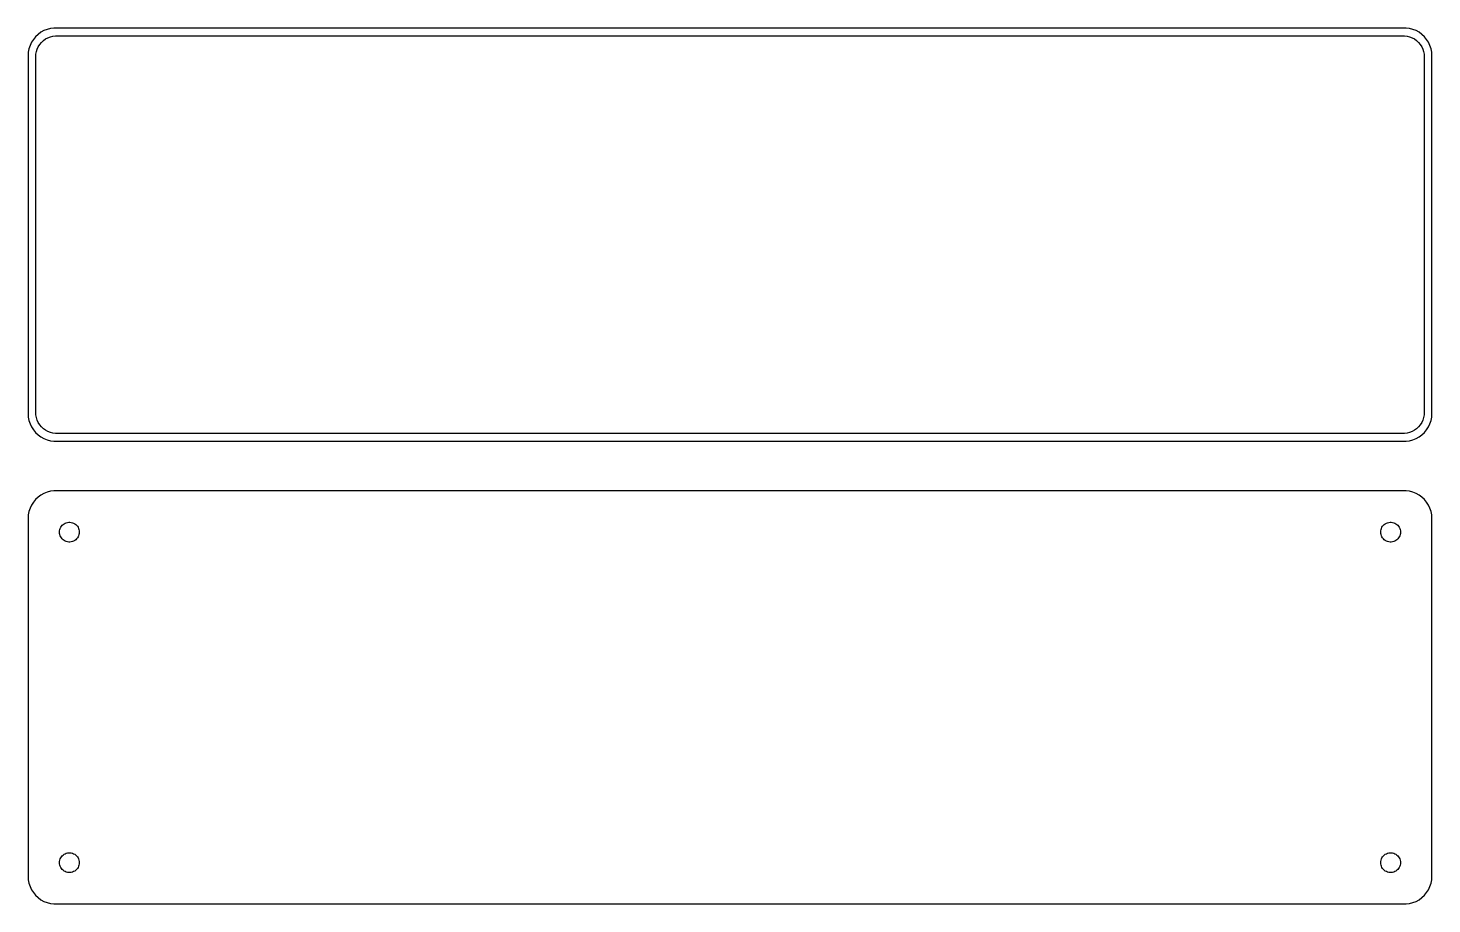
# Model space of a CAD drawing. Header units: metres. Extents: x -128 to 128, y 47 to 205.
import ezdxf

# ---------------------------------------------------------------- set-up
doc = ezdxf.new("R2010")
doc.units = ezdxf.units.M

msp = doc.modelspace()

# ---------------------------------------------------------------- linework, layer by layer
for p, q in [((-125.687, 204.353), (-126.145, 203.923)), ((-125.179, 204.722), (-125.687, 204.353)), ((-124.629, 205.024), (-125.179, 204.722)), ((-124.045, 205.255), (-124.629, 205.024)), ((-123.437, 205.411), (-124.045, 205.255)), ((-123.446, 203.93), (-122.975, 204.051)), ((-122.814, 205.49), (-123.437, 205.411)), ((-122.975, 204.051), (-122.493, 204.112)), ((122.814, 205.49), (-122.814, 205.49)), ((-122.493, 204.112), (122.493, 204.112)), ((122.493, 204.112), (122.975, 204.051)), ((123.437, 205.411), (122.814, 205.49)), ((122.975, 204.051), (123.446, 203.93)), ((124.045, 205.255), (123.437, 205.411)), ((124.629, 205.024), (124.045, 205.255)), ((125.179, 204.722), (124.629, 205.024)), ((125.687, 204.353), (125.179, 204.722)), ((126.145, 203.923), (125.687, 204.353)), ((-127.343, 201.743), (-127.461, 201.127)), ((-127.149, 202.341), (-127.343, 201.743)), ((-126.882, 202.909), (-127.149, 202.341)), ((-126.545, 203.439), (-126.882, 202.909)), ((-126.145, 203.923), (-126.545, 203.439)), ((-125.998, 201.212), (-125.848, 201.674)), ((-125.848, 201.674), (-125.641, 202.114)), ((-125.641, 202.114), (-125.38, 202.524)), ((-125.38, 202.524), (-125.071, 202.899)), ((-125.071, 202.899), (-124.716, 203.231)), ((-124.716, 203.231), (-124.323, 203.517)), ((-124.323, 203.517), (-123.898, 203.751)), ((-123.898, 203.751), (-123.446, 203.93)), ((123.446, 203.93), (123.898, 203.751)), ((123.898, 203.751), (124.323, 203.517)), ((124.323, 203.517), (124.716, 203.231)), ((124.716, 203.231), (125.071, 202.899)), ((125.071, 202.899), (125.38, 202.524)), ((125.38, 202.524), (125.641, 202.114)), ((125.641, 202.114), (125.848, 201.674)), ((125.848, 201.674), (125.998, 201.212)), ((126.545, 203.439), (126.145, 203.923)), ((126.882, 202.909), (126.545, 203.439)), ((127.149, 202.341), (126.882, 202.909)), ((127.343, 201.743), (127.149, 202.341)), ((127.461, 201.127), (127.343, 201.743)), ((-127.461, 201.127), (-127.5, 200.5)), ((-127.5, 200.5), (-127.5, 135.5)), ((-126.119, 200.25), (-126.089, 200.735)), ((-126.119, 135.75), (-126.119, 200.25)), ((-126.089, 200.735), (-125.998, 201.212)), ((125.998, 201.212), (126.089, 200.735)), ((126.089, 200.735), (126.119, 200.25)), ((126.119, 200.25), (126.119, 135.75)), ((127.5, 200.5), (127.461, 201.127)), ((127.5, 135.5), (127.5, 200.5)), ((-127.5, 135.5), (-127.461, 134.873)), ((-126.089, 135.265), (-126.119, 135.75)), ((-125.998, 134.788), (-126.089, 135.265)), ((126.089, 135.265), (125.998, 134.788)), ((126.119, 135.75), (126.089, 135.265)), ((127.461, 134.873), (127.5, 135.5)), ((-127.461, 134.873), (-127.343, 134.257)), ((-127.343, 134.257), (-127.149, 133.659)), ((-127.149, 133.659), (-126.882, 133.091)), ((-126.882, 133.091), (-126.545, 132.561)), ((-125.848, 134.326), (-125.998, 134.788)), ((-125.641, 133.886), (-125.848, 134.326)), ((-125.38, 133.476), (-125.641, 133.886)), ((-125.071, 133.101), (-125.38, 133.476)), ((-124.716, 132.769), (-125.071, 133.101)), ((-124.323, 132.483), (-124.716, 132.769)), ((124.716, 132.769), (124.323, 132.483)), ((125.071, 133.101), (124.716, 132.769)), ((125.38, 133.476), (125.071, 133.101)), ((125.641, 133.886), (125.38, 133.476)), ((125.848, 134.326), (125.641, 133.886)), ((125.998, 134.788), (125.848, 134.326)), ((126.545, 132.561), (126.882, 133.091)), ((126.882, 133.091), (127.149, 133.659)), ((127.149, 133.659), (127.343, 134.257)), ((127.343, 134.257), (127.461, 134.873)), ((-126.545, 132.561), (-126.145, 132.077)), ((-126.145, 132.077), (-125.687, 131.647)), ((-125.687, 131.647), (-125.179, 131.278)), ((-125.179, 131.278), (-124.629, 130.976)), ((-124.629, 130.976), (-124.045, 130.745)), ((-123.898, 132.249), (-124.323, 132.483)), ((-124.045, 130.745), (-123.437, 130.589)), ((-123.446, 132.07), (-123.898, 132.249)), ((-122.975, 131.949), (-123.446, 132.07)), ((-123.437, 130.589), (-122.814, 130.51)), ((-122.493, 131.888), (-122.975, 131.949)), ((-122.814, 130.51), (122.814, 130.51)), ((122.493, 131.888), (-122.493, 131.888)), ((122.975, 131.949), (122.493, 131.888)), ((122.814, 130.51), (123.437, 130.589)), ((123.446, 132.07), (122.975, 131.949)), ((123.437, 130.589), (124.045, 130.745)), ((123.898, 132.249), (123.446, 132.07)), ((124.323, 132.483), (123.898, 132.249)), ((124.045, 130.745), (124.629, 130.976)), ((124.629, 130.976), (125.179, 131.278)), ((125.179, 131.278), (125.687, 131.647)), ((125.687, 131.647), (126.145, 132.077)), ((126.145, 132.077), (126.545, 132.561)), ((-126.145, 119.923), (-126.545, 119.439)), ((-125.687, 120.353), (-126.145, 119.923)), ((-125.179, 120.722), (-125.687, 120.353)), ((-124.629, 121.024), (-125.179, 120.722)), ((-124.045, 121.255), (-124.629, 121.024)), ((-123.437, 121.411), (-124.045, 121.255)), ((-122.814, 121.49), (-123.437, 121.411)), ((122.814, 121.49), (-122.814, 121.49)), ((123.437, 121.411), (122.814, 121.49)), ((124.045, 121.255), (123.437, 121.411)), ((124.629, 121.024), (124.045, 121.255)), ((125.179, 120.722), (124.629, 121.024)), ((125.687, 120.353), (125.179, 120.722)), ((126.145, 119.923), (125.687, 120.353)), ((126.545, 119.439), (126.145, 119.923)), ((-127.343, 117.743), (-127.461, 117.127)), ((-127.149, 118.341), (-127.343, 117.743)), ((-126.882, 118.909), (-127.149, 118.341)), ((-126.545, 119.439), (-126.882, 118.909)), ((126.882, 118.909), (126.545, 119.439)), ((127.149, 118.341), (126.882, 118.909)), ((127.343, 117.743), (127.149, 118.341)), ((127.461, 117.127), (127.343, 117.743)), ((-127.461, 117.127), (-127.5, 116.5)), ((-127.5, 116.5), (-127.5, 51.5)), ((-121.674, 114.663), (-121.577, 114.867)), ((-121.577, 114.867), (-121.456, 115.058)), ((-121.456, 115.058), (-121.312, 115.232)), ((-121.312, 115.232), (-121.147, 115.387)), ((-121.147, 115.387), (-120.964, 115.52)), ((-120.964, 115.52), (-120.766, 115.629)), ((-120.766, 115.629), (-120.556, 115.712)), ((-120.556, 115.712), (-120.337, 115.768)), ((-120.337, 115.768), (-120.113, 115.796)), ((-120.113, 115.796), (-119.887, 115.796)), ((-119.887, 115.796), (-119.663, 115.768)), ((-119.663, 115.768), (-119.444, 115.712)), ((-119.444, 115.712), (-119.234, 115.629)), ((-119.234, 115.629), (-119.036, 115.52)), ((-119.036, 115.52), (-118.853, 115.387)), ((-118.853, 115.387), (-118.688, 115.232)), ((-118.688, 115.232), (-118.544, 115.058)), ((-118.544, 115.058), (-118.423, 114.867)), ((-118.423, 114.867), (-118.326, 114.663)), ((118.326, 114.663), (118.423, 114.867)), ((118.423, 114.867), (118.544, 115.058)), ((118.544, 115.058), (118.688, 115.232)), ((118.688, 115.232), (118.853, 115.387)), ((118.853, 115.387), (119.036, 115.52)), ((119.036, 115.52), (119.234, 115.629)), ((119.234, 115.629), (119.444, 115.712)), ((119.444, 115.712), (119.663, 115.768)), ((119.663, 115.768), (119.887, 115.796)), ((119.887, 115.796), (120.113, 115.796)), ((120.113, 115.796), (120.337, 115.768)), ((120.337, 115.768), (120.556, 115.712)), ((120.556, 115.712), (120.766, 115.629)), ((120.766, 115.629), (120.964, 115.52)), ((120.964, 115.52), (121.147, 115.387)), ((121.147, 115.387), (121.312, 115.232)), ((121.312, 115.232), (121.456, 115.058)), ((121.456, 115.058), (121.577, 114.867)), ((121.577, 114.867), (121.674, 114.663)), ((127.5, 116.5), (127.461, 117.127)), ((127.5, 51.5), (127.5, 116.5)), ((-121.8, 114), (-121.786, 114.226)), ((-121.786, 113.774), (-121.8, 114)), ((-121.786, 114.226), (-121.743, 114.448)), ((-121.743, 113.552), (-121.786, 113.774)), ((-121.743, 114.448), (-121.674, 114.663)), ((-121.674, 113.337), (-121.743, 113.552)), ((-121.577, 113.133), (-121.674, 113.337)), ((-121.456, 112.942), (-121.577, 113.133)), ((-121.312, 112.768), (-121.456, 112.942)), ((-121.147, 112.613), (-121.312, 112.768)), ((-120.964, 112.48), (-121.147, 112.613)), ((-120.766, 112.371), (-120.964, 112.48)), ((-120.556, 112.288), (-120.766, 112.371)), ((-120.337, 112.232), (-120.556, 112.288)), ((-120.113, 112.204), (-120.337, 112.232)), ((-119.887, 112.204), (-120.113, 112.204)), ((-119.663, 112.232), (-119.887, 112.204)), ((-119.444, 112.288), (-119.663, 112.232)), ((-119.234, 112.371), (-119.444, 112.288)), ((-119.036, 112.48), (-119.234, 112.371)), ((-118.853, 112.613), (-119.036, 112.48)), ((-118.688, 112.768), (-118.853, 112.613)), ((-118.544, 112.942), (-118.688, 112.768)), ((-118.423, 113.133), (-118.544, 112.942)), ((-118.326, 113.337), (-118.423, 113.133)), ((-118.326, 114.663), (-118.257, 114.448)), ((-118.257, 113.552), (-118.326, 113.337)), ((-118.257, 114.448), (-118.214, 114.226)), ((-118.214, 113.774), (-118.257, 113.552)), ((-118.214, 114.226), (-118.2, 114)), ((-118.2, 114), (-118.214, 113.774)), ((118.2, 114), (118.214, 114.226)), ((118.214, 113.774), (118.2, 114)), ((118.214, 114.226), (118.257, 114.448)), ((118.257, 113.552), (118.214, 113.774)), ((118.257, 114.448), (118.326, 114.663)), ((118.326, 113.337), (118.257, 113.552)), ((118.423, 113.133), (118.326, 113.337)), ((118.544, 112.942), (118.423, 113.133)), ((118.688, 112.768), (118.544, 112.942)), ((118.853, 112.613), (118.688, 112.768)), ((119.036, 112.48), (118.853, 112.613)), ((119.234, 112.371), (119.036, 112.48)), ((119.444, 112.288), (119.234, 112.371)), ((119.663, 112.232), (119.444, 112.288)), ((119.887, 112.204), (119.663, 112.232)), ((120.113, 112.204), (119.887, 112.204)), ((120.337, 112.232), (120.113, 112.204)), ((120.556, 112.288), (120.337, 112.232)), ((120.766, 112.371), (120.556, 112.288)), ((120.964, 112.48), (120.766, 112.371)), ((121.147, 112.613), (120.964, 112.48)), ((121.312, 112.768), (121.147, 112.613)), ((121.456, 112.942), (121.312, 112.768)), ((121.577, 113.133), (121.456, 112.942)), ((121.674, 113.337), (121.577, 113.133)), ((121.674, 114.663), (121.743, 114.448)), ((121.743, 113.552), (121.674, 113.337)), ((121.743, 114.448), (121.786, 114.226)), ((121.786, 113.774), (121.743, 113.552)), ((121.786, 114.226), (121.8, 114)), ((121.8, 114), (121.786, 113.774)), ((-121.8, 54), (-121.786, 54.2256)), ((-121.786, 53.7744), (-121.8, 54)), ((-121.786, 54.2256), (-121.743, 54.4476)), ((-121.743, 53.5524), (-121.786, 53.7744)), ((-121.743, 54.4476), (-121.674, 54.6626)), ((-121.674, 53.3374), (-121.743, 53.5524)), ((-121.674, 54.6626), (-121.577, 54.8672)), ((-121.577, 54.8672), (-121.456, 55.058)), ((-121.456, 55.058), (-121.312, 55.2322)), ((-121.312, 55.2322), (-121.147, 55.3869)), ((-121.147, 55.3869), (-120.964, 55.5198)), ((-120.964, 55.5198), (-120.766, 55.6287)), ((-120.766, 55.6287), (-120.556, 55.7119)), ((-120.556, 55.7119), (-120.337, 55.7681)), ((-120.337, 55.7681), (-120.113, 55.7964)), ((-120.113, 55.7964), (-119.887, 55.7964)), ((-119.887, 55.7964), (-119.663, 55.7681)), ((-119.663, 55.7681), (-119.444, 55.7119)), ((-119.444, 55.7119), (-119.234, 55.6287)), ((-119.234, 55.6287), (-119.036, 55.5198)), ((-119.036, 55.5198), (-118.853, 55.3869)), ((-118.853, 55.3869), (-118.688, 55.2322)), ((-118.688, 55.2322), (-118.544, 55.058)), ((-118.544, 55.058), (-118.423, 54.8672)), ((-118.423, 54.8672), (-118.326, 54.6626)), ((-118.326, 54.6626), (-118.257, 54.4476)), ((-118.257, 53.5524), (-118.326, 53.3374)), ((-118.257, 54.4476), (-118.214, 54.2256)), ((-118.214, 53.7744), (-118.257, 53.5524)), ((-118.214, 54.2256), (-118.2, 54)), ((-118.2, 54), (-118.214, 53.7744)), ((118.2, 54), (118.214, 54.2256)), ((118.214, 53.7744), (118.2, 54)), ((118.214, 54.2256), (118.257, 54.4476)), ((118.257, 53.5524), (118.214, 53.7744)), ((118.257, 54.4476), (118.326, 54.6626)), ((118.326, 53.3374), (118.257, 53.5524)), ((118.326, 54.6626), (118.423, 54.8672)), ((118.423, 54.8672), (118.544, 55.058)), ((118.544, 55.058), (118.688, 55.2322)), ((118.688, 55.2322), (118.853, 55.3869)), ((118.853, 55.3869), (119.036, 55.5198)), ((119.036, 55.5198), (119.234, 55.6287)), ((119.234, 55.6287), (119.444, 55.7119)), ((119.444, 55.7119), (119.663, 55.7681)), ((119.663, 55.7681), (119.887, 55.7964)), ((119.887, 55.7964), (120.113, 55.7964)), ((120.113, 55.7964), (120.337, 55.7681)), ((120.337, 55.7681), (120.556, 55.7119)), ((120.556, 55.7119), (120.766, 55.6287)), ((120.766, 55.6287), (120.964, 55.5198)), ((120.964, 55.5198), (121.147, 55.3869)), ((121.147, 55.3869), (121.312, 55.2322)), ((121.312, 55.2322), (121.456, 55.058)), ((121.456, 55.058), (121.577, 54.8672)), ((121.577, 54.8672), (121.674, 54.6626)), ((121.674, 54.6626), (121.743, 54.4476)), ((121.743, 53.5524), (121.674, 53.3374)), ((121.743, 54.4476), (121.786, 54.2256)), ((121.786, 53.7744), (121.743, 53.5524)), ((121.786, 54.2256), (121.8, 54)), ((121.8, 54), (121.786, 53.7744)), ((-127.5, 51.5), (-127.461, 50.8733)), ((-121.577, 53.1328), (-121.674, 53.3374)), ((-121.456, 52.942), (-121.577, 53.1328)), ((-121.312, 52.7678), (-121.456, 52.942)), ((-121.147, 52.6131), (-121.312, 52.7678)), ((-120.964, 52.4802), (-121.147, 52.6131)), ((-120.766, 52.3713), (-120.964, 52.4802)), ((-120.556, 52.2881), (-120.766, 52.3713)), ((-120.337, 52.2319), (-120.556, 52.2881)), ((-120.113, 52.2036), (-120.337, 52.2319)), ((-119.887, 52.2036), (-120.113, 52.2036)), ((-119.663, 52.2319), (-119.887, 52.2036)), ((-119.444, 52.2881), (-119.663, 52.2319)), ((-119.234, 52.3713), (-119.444, 52.2881)), ((-119.036, 52.4802), (-119.234, 52.3713)), ((-118.853, 52.6131), (-119.036, 52.4802)), ((-118.688, 52.7678), (-118.853, 52.6131)), ((-118.544, 52.942), (-118.688, 52.7678)), ((-118.423, 53.1328), (-118.544, 52.942)), ((-118.326, 53.3374), (-118.423, 53.1328)), ((118.423, 53.1328), (118.326, 53.3374)), ((118.544, 52.942), (118.423, 53.1328)), ((118.688, 52.7678), (118.544, 52.942)), ((118.853, 52.6131), (118.688, 52.7678)), ((119.036, 52.4802), (118.853, 52.6131)), ((119.234, 52.3713), (119.036, 52.4802)), ((119.444, 52.2881), (119.234, 52.3713)), ((119.663, 52.2319), (119.444, 52.2881)), ((119.887, 52.2036), (119.663, 52.2319)), ((120.113, 52.2036), (119.887, 52.2036)), ((120.337, 52.2319), (120.113, 52.2036)), ((120.556, 52.2881), (120.337, 52.2319)), ((120.766, 52.3713), (120.556, 52.2881)), ((120.964, 52.4802), (120.766, 52.3713)), ((121.147, 52.6131), (120.964, 52.4802)), ((121.312, 52.7678), (121.147, 52.6131)), ((121.456, 52.942), (121.312, 52.7678)), ((121.577, 53.1328), (121.456, 52.942)), ((121.674, 53.3374), (121.577, 53.1328)), ((127.461, 50.8733), (127.5, 51.5)), ((-127.461, 50.8733), (-127.343, 50.2566)), ((-127.343, 50.2566), (-127.149, 49.6594)), ((-127.149, 49.6594), (-126.882, 49.0912)), ((-126.882, 49.0912), (-126.545, 48.5611)), ((-126.545, 48.5611), (-126.145, 48.0773)), ((126.145, 48.0773), (126.545, 48.5611)), ((126.545, 48.5611), (126.882, 49.0912)), ((126.882, 49.0912), (127.149, 49.6594)), ((127.149, 49.6594), (127.343, 50.2566)), ((127.343, 50.2566), (127.461, 50.8733)), ((-126.145, 48.0773), (-125.687, 47.6474)), ((-125.687, 47.6474), (-125.179, 47.2784)), ((-125.179, 47.2784), (-124.629, 46.9759)), ((-124.629, 46.9759), (-124.045, 46.7447)), ((-124.045, 46.7447), (-123.437, 46.5886)), ((-123.437, 46.5886), (-122.814, 46.5099)), ((-122.814, 46.5099), (122.814, 46.5099)), ((122.814, 46.5099), (123.437, 46.5886)), ((123.437, 46.5886), (124.045, 46.7447)), ((124.045, 46.7447), (124.629, 46.9759)), ((124.629, 46.9759), (125.179, 47.2784)), ((125.179, 47.2784), (125.687, 47.6474)), ((125.687, 47.6474), (126.145, 48.0773))]:
    msp.add_line(p, q)

doc.saveas('drawing.dxf')
